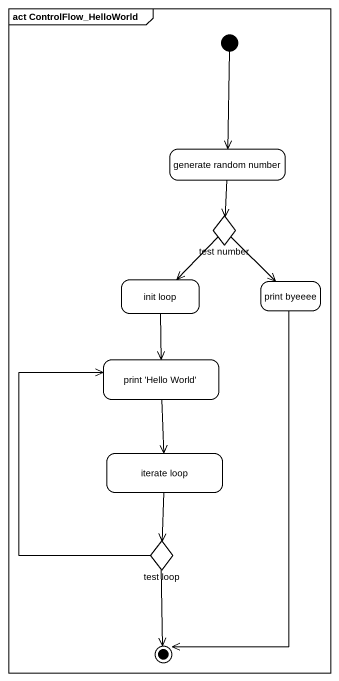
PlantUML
@startuml
mainframe act ControlFlow_HelloWorld
hide empty description
state "generate random number" as generate_random_number
state "test number" as test_number <<choice>>
state "init loop" as init_loop
state "print byeeee" as print_byeeee
state "print 'Hello World'" as print_Hello_World
state "iterate loop" as iterate_loop
state "test loop" as test_loop <<choice>>
[*] --> generate_random_number
generate_random_number --> test_number
test_number --> init_loop
test_number --> print_byeeee
init_loop --> print_Hello_World
print_Hello_World --> iterate_loop
iterate_loop --> test_loop
test_loop -up-> print_Hello_World
print_byeeee --> [*]
test_loop --> [*]
@enduml
